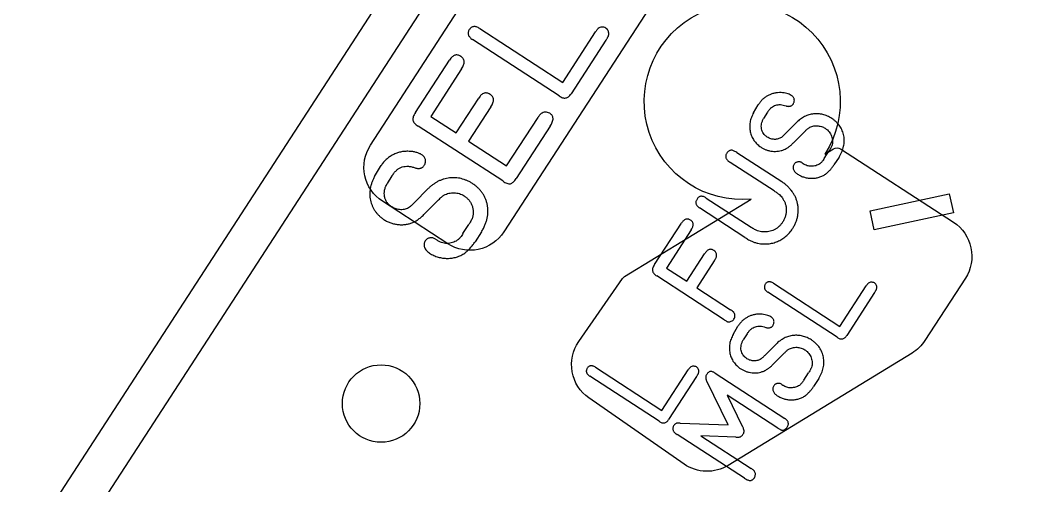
# Model space of a CAD drawing. Header units: millimetres. Extents: x -219 to 14, y 168 to 388.
# Drawn here: x -126.39 to -86.7, y 316.41 to 334.68 of the extents above; entities that cross this region are included whole.
import ezdxf

# ---------------------------------------------------------------- set-up
doc = ezdxf.new("R2010")
doc.units = ezdxf.units.MM
doc.layers.get('0').update_dxf_attribs({"linetype": 'CONTINUOUS'})

msp = doc.modelspace()

# ---------------------------------------------------------------- linework, layer by layer
for p, q in [((-108.362, 334.355), (-105.102, 332.238)), ((-105.243, 331.713), (-108.644, 333.92)), ((-105.102, 332.238), (-103.812, 334.225)), ((-103.405, 333.902), (-104.773, 331.795)), ((-110.881, 331.057), (-109.545, 333.114)), ((-109.072, 332.773), (-110.285, 330.905)), ((-109.287, 330.256), (-108.399, 331.624)), ((-107.925, 331.284), (-108.798, 329.939)), ((-97.614, 331.047), (-97.429, 331.364)), ((-97.429, 331.364), (-97.41, 331.391)), ((-97.068, 331.068), (-97.218, 330.827)), ((-97.053, 331.092), (-97.068, 331.068)), ((-110.285, 330.905), (-109.287, 330.256)), ((-107.303, 328.969), (-106.072, 330.866)), ((-96.372, 330.221), (-95.933, 330.667)), ((-107.456, 328.373), (-110.774, 330.526)), ((-105.601, 330.519), (-106.93, 328.474)), ((-95.605, 330.316), (-96.047, 329.874)), ((-108.798, 329.939), (-107.303, 328.969)), ((-98.275, 329.492), (-96.511, 328.346)), ((-94.84, 329.253), (-94.656, 329.537)), ((-96.808, 327.984), (-98.529, 329.1)), ((-95.703, 329.082), (-95.665, 329.056)), ((-94.26, 329.31), (-94.461, 329)), ((-112.484, 328.548), (-112.254, 328.943)), ((-112.254, 328.943), (-112.231, 328.977)), ((-111.803, 328.574), (-111.99, 328.272)), ((-111.783, 328.604), (-111.803, 328.574)), ((-110.933, 327.515), (-110.383, 328.072)), ((-109.974, 327.633), (-110.526, 327.081)), ((-99.472, 327.701), (-97.712, 326.558)), ((-97.957, 326.161), (-99.736, 327.315)), ((-101.498, 325.098), (-100.448, 326.713)), ((-109.018, 326.305), (-108.787, 326.659)), ((-108.292, 326.376), (-108.543, 325.989)), ((-100.057, 326.46), (-101.034, 324.956)), ((-110.096, 326.091), (-110.048, 326.059)), ((-100.235, 324.437), (-99.54, 325.508)), ((-99.158, 325.24), (-99.844, 324.183)), ((-101.034, 324.956), (-100.235, 324.437)), ((-98.768, 322.928), (-101.414, 324.645)), ((-96.831, 324.357), (-94.223, 322.664)), ((-99.844, 324.183), (-98.514, 323.319)), ((-94.336, 322.243), (-97.057, 324.009)), ((-94.223, 322.664), (-93.191, 324.253)), ((-92.865, 323.995), (-93.96, 322.309)), ((-98.412, 322.355), (-98.228, 322.672)), ((-98.228, 322.672), (-98.209, 322.699)), ((-97.866, 322.376), (-98.016, 322.135)), ((-97.851, 322.4), (-97.866, 322.376)), ((-97.171, 321.529), (-96.731, 321.975)), ((-96.403, 321.624), (-96.845, 321.182)), ((-103.817, 321.061), (-101.209, 319.368)), ((-101.209, 319.368), (-100.177, 320.957)), ((-99.126, 320.835), (-96.382, 319.052)), ((-95.638, 320.561), (-95.454, 320.845)), ((-101.321, 318.947), (-104.042, 320.713)), ((-99.851, 320.699), (-100.946, 319.013)), ((-98.609, 318.811), (-99.449, 320.515)), ((-96.501, 320.39), (-96.463, 320.364)), ((-95.058, 320.618), (-95.259, 320.308)), ((-96.659, 318.677), (-98.644, 319.966)), ((-98.644, 319.966), (-98.055, 318.756)), ((-100.489, 318.874), (-98.609, 318.811)), ((-97.966, 316.706), (-100.617, 318.426)), ((-98.304, 318.322), (-99.678, 318.374)), ((-99.678, 318.374), (-97.702, 317.09))]:
    msp.add_line(p, q)
for points in [[(-68.916, 253.003), (-51.637, 279.616, 0.414214), (-51.861, 280.67), (-60.542, 286.307, -0.414214), (-62.036, 293.334), (-48.626, 313.987, -0.334226), (-42.887, 316.081), (-25.874, 310.906, -0.128396), (-23.687, 309.562), (-1.478, 286.414, 0.524399), (-0.24, 286.614), (14.326, 317.158, 0.376373), (14.053, 318.126), (-5.672, 330.933, -0.404795), (-6.66, 335.239, 0.404795), (-6.897, 336.272), (-86.68, 388.075, 0.414214), (-87.734, 387.851), (-99.007, 370.489, 0.414214), (-98.783, 369.435), (-97.025, 368.294, -0.414214), (-95.531, 361.266), (-163.24, 256.987, 0.414214)], [(-160.595, 258.147), (-81.059, 380.64, -0.414214), (-78.863, 381.107), (-32.262, 350.849)]]:
    msp.add_lwpolyline(points, format="xyb")
for points in [[(-88.611, 353.473, 0.414214), (-88.144, 351.277), (-85.45, 349.528, -0.414214), (-84.983, 347.332), (-91.187, 337.777, -0.414214), (-93.383, 337.31), (-96.927, 339.611, 0.414214), (-99.123, 339.144), (-107.414, 326.375, -0.414214), (-109.61, 325.908), (-112.181, 327.577, -0.414214), (-112.648, 329.773), (-92.056, 361.487, -0.404876), (-89.903, 361.981), (-85.794, 359.496, -0.423613), (-85.509, 358.251)], [(-102.675, 324.62), (-97.702, 327.658, -4.314114), (-94.814, 329.422), (-94.471, 329.632, -0.288725), (-94.201, 329.628), (-89.77, 326.751, -0.414214), (-89.303, 324.555), (-90.889, 322.111, -0.112084), (-91.393, 321.621), (-98.607, 317.214, -0.29717), (-100.34, 317.265), (-104.075, 319.859, -0.414214), (-104.473, 322.068), (-102.751, 324.548, -0.104215)]]:
    msp.add_lwpolyline(points, format="xyb", close=True)
msp.add_lwpolyline([(-92.879, 326.461), (-93.038, 327.206), (-89.932, 327.867), (-89.774, 327.121)], close=True)
msp.add_circle((-112.231, 319.64), 1.52)
for points, knots in [([(-108.768, 334.31), (-108.778, 334.293), (-108.797, 334.261), (-108.813, 334.208), (-108.814, 334.157), (-108.806, 334.105), (-108.783, 334.057), (-108.748, 334.009), (-108.702, 333.962), (-108.664, 333.935), (-108.644, 333.92)], [0, 0, 0, 0, 0.126924, 0.242718, 0.351139, 0.459469, 0.575157, 0.698742, 0.839735, 1, 1, 1, 1]), ([(-108.362, 334.355), (-108.383, 334.368), (-108.424, 334.391), (-108.485, 334.416), (-108.543, 334.429), (-108.597, 334.432), (-108.647, 334.418), (-108.693, 334.394), (-108.734, 334.357), (-108.756, 334.326), (-108.768, 334.31)], [0, 0, 0, 0, 0.159106, 0.301148, 0.426235, 0.540226, 0.648063, 0.756801, 0.871454, 1, 1, 1, 1]), ([(-103.711, 334.354), (-103.719, 334.347), (-103.735, 334.334), (-103.757, 334.308), (-103.783, 334.271), (-103.801, 334.242), (-103.812, 334.225)], [0, 0, 0, 0, 0.187553, 0.376242, 0.625932, 1, 1, 1, 1]), ([(-103.412, 334.372), (-103.436, 334.384), (-103.484, 334.409), (-103.566, 334.414), (-103.646, 334.4), (-103.69, 334.369), (-103.711, 334.354)], [0, 0, 0, 0, 0.251389, 0.506278, 0.756676, 1, 1, 1, 1]), ([(-103.305, 334.081), (-103.3, 334.11), (-103.291, 334.164), (-103.308, 334.245), (-103.348, 334.317), (-103.39, 334.353), (-103.412, 334.372)], [0, 0, 0, 0, 0.259647, 0.500227, 0.736166, 1, 1, 1, 1]), ([(-103.405, 333.902), (-103.395, 333.918), (-103.377, 333.945), (-103.353, 333.982), (-103.335, 334.009), (-103.321, 334.033), (-103.309, 334.056), (-103.306, 334.074), (-103.305, 334.081)], [0, 0, 0, 0, 0.26677, 0.47526, 0.63411, 0.738474, 0.883794, 1, 1, 1, 1]), ([(-109.107, 333.26), (-109.127, 333.272), (-109.163, 333.296), (-109.224, 333.314), (-109.282, 333.319), (-109.339, 333.307), (-109.395, 333.281), (-109.447, 333.238), (-109.5, 333.183), (-109.529, 333.138), (-109.545, 333.114)], [0, 0, 0, 0, 0.129754, 0.244204, 0.352358, 0.457624, 0.571353, 0.69607, 0.837509, 1, 1, 1, 1]), ([(-109.072, 332.773), (-109.055, 332.799), (-109.023, 332.847), (-108.99, 332.923), (-108.971, 332.993), (-108.968, 333.058), (-108.979, 333.119), (-109.007, 333.173), (-109.05, 333.222), (-109.087, 333.247), (-109.107, 333.26)], [0, 0, 0, 0, 0.165475, 0.309871, 0.436909, 0.551529, 0.656124, 0.761672, 0.873792, 1, 1, 1, 1]), ([(-107.953, 331.767), (-107.974, 331.78), (-108.011, 331.804), (-108.073, 331.823), (-108.133, 331.829), (-108.192, 331.818), (-108.248, 331.79), (-108.301, 331.749), (-108.353, 331.693), (-108.383, 331.648), (-108.399, 331.624)], [0, 0, 0, 0, 0.131762, 0.248301, 0.356631, 0.464506, 0.57666, 0.700281, 0.839761, 1, 1, 1, 1]), ([(-107.925, 331.284), (-107.907, 331.31), (-107.875, 331.359), (-107.841, 331.434), (-107.821, 331.504), (-107.815, 331.569), (-107.827, 331.629), (-107.854, 331.683), (-107.897, 331.731), (-107.934, 331.754), (-107.953, 331.767)], [0, 0, 0, 0, 0.168511, 0.315053, 0.442072, 0.555361, 0.660409, 0.76483, 0.875171, 1, 1, 1, 1]), ([(-105.243, 331.713), (-105.221, 331.697), (-105.179, 331.666), (-105.111, 331.638), (-105.046, 331.623), (-104.984, 331.625), (-104.925, 331.644), (-104.87, 331.68), (-104.818, 331.73), (-104.789, 331.772), (-104.773, 331.795)], [0, 0, 0, 0, 0.148439, 0.277754, 0.394678, 0.503287, 0.610856, 0.724856, 0.853841, 1, 1, 1, 1]), ([(-96.534, 331.838), (-96.579, 331.838), (-96.668, 331.839), (-96.798, 331.819), (-96.922, 331.783), (-97.04, 331.731), (-97.149, 331.665), (-97.249, 331.587), (-97.337, 331.496), (-97.386, 331.426), (-97.41, 331.391)], [0, 0, 0, 0, 0.131003, 0.257622, 0.382066, 0.507094, 0.631272, 0.753387, 0.87528, 1, 1, 1, 1]), ([(-96.133, 331.732), (-96.159, 331.747), (-96.215, 331.778), (-96.313, 331.808), (-96.42, 331.83), (-96.496, 331.835), (-96.534, 331.838)], [0, 0, 0, 0, 0.214499, 0.459554, 0.724968, 1, 1, 1, 1]), ([(-96.053, 331.404), (-96.045, 331.418), (-96.029, 331.446), (-96.016, 331.491), (-96.012, 331.537), (-96.019, 331.582), (-96.033, 331.626), (-96.059, 331.666), (-96.092, 331.702), (-96.119, 331.722), (-96.133, 331.732)], [0, 0, 0, 0, 0.13088, 0.253124, 0.37161, 0.491676, 0.612369, 0.734709, 0.86264, 1, 1, 1, 1]), ([(-105.615, 331.027), (-105.643, 331.041), (-105.698, 331.068), (-105.787, 331.08), (-105.874, 331.063), (-105.923, 331.031), (-105.949, 331.015)], [0, 0, 0, 0, 0.269511, 0.509617, 0.744319, 1, 1, 1, 1]), ([(-97.053, 331.092), (-97.031, 331.123), (-96.99, 331.182), (-96.915, 331.255), (-96.834, 331.311), (-96.746, 331.35), (-96.652, 331.368), (-96.552, 331.371), (-96.446, 331.354), (-96.376, 331.331), (-96.34, 331.319)], [0, 0, 0, 0, 0.136644, 0.262932, 0.380987, 0.495106, 0.610496, 0.730734, 0.859322, 1, 1, 1, 1]), ([(-96.34, 331.319), (-96.323, 331.314), (-96.293, 331.306), (-96.247, 331.3), (-96.205, 331.3), (-96.167, 331.308), (-96.133, 331.322), (-96.101, 331.342), (-96.074, 331.37), (-96.06, 331.392), (-96.053, 331.404)], [0, 0, 0, 0, 0.154021, 0.293256, 0.417897, 0.536847, 0.646879, 0.75929, 0.876961, 1, 1, 1, 1]), ([(-110.881, 331.057), (-110.9, 331.029), (-110.933, 330.976), (-110.97, 330.897), (-110.987, 330.824), (-110.986, 330.756), (-110.961, 330.692), (-110.916, 330.634), (-110.853, 330.576), (-110.802, 330.543), (-110.774, 330.526)], [0, 0, 0, 0, 0.1585091, 0.2908369, 0.4048166, 0.5043141, 0.6034536, 0.7159414, 0.8469573, 1, 1, 1, 1]), ([(-105.949, 331.015), (-105.959, 331.008), (-105.979, 330.994), (-106.005, 330.965), (-106.035, 330.921), (-106.058, 330.887), (-106.072, 330.866)], [0, 0, 0, 0, 0.185114, 0.367125, 0.615123, 1, 1, 1, 1]), ([(-105.601, 330.519), (-105.583, 330.548), (-105.548, 330.6), (-105.511, 330.681), (-105.487, 330.755), (-105.481, 330.823), (-105.49, 330.886), (-105.515, 330.941), (-105.558, 330.99), (-105.595, 331.014), (-105.615, 331.027)], [0, 0, 0, 0, 0.17315, 0.32387, 0.453868, 0.569336, 0.672569, 0.774373, 0.880492, 1, 1, 1, 1]), ([(-97.614, 331.047), (-97.63, 331.016), (-97.662, 330.956), (-97.701, 330.862), (-97.732, 330.768), (-97.753, 330.675), (-97.765, 330.581), (-97.767, 330.487), (-97.761, 330.393), (-97.745, 330.301), (-97.721, 330.21), (-97.688, 330.123), (-97.647, 330.04), (-97.599, 329.961), (-97.541, 329.887), (-97.476, 329.817), (-97.402, 329.753), (-97.348, 329.714), (-97.321, 329.694)], [0, 0, 0, 0, 0.068381, 0.134233, 0.198524, 0.260693, 0.321999, 0.383071, 0.443897, 0.505669, 0.56708, 0.627587, 0.687368, 0.747729, 0.80835, 0.870166, 0.934001, 1, 1, 1, 1]), ([(-97.075, 330.092), (-97.105, 330.113), (-97.161, 330.155), (-97.227, 330.234), (-97.277, 330.321), (-97.304, 330.418), (-97.315, 330.518), (-97.302, 330.622), (-97.271, 330.727), (-97.236, 330.793), (-97.218, 330.827)], [0, 0, 0, 0, 0.129699, 0.250963, 0.369076, 0.488549, 0.609183, 0.731673, 0.861054, 1, 1, 1, 1]), ([(-94.542, 330.827), (-94.571, 330.844), (-94.627, 330.878), (-94.716, 330.921), (-94.805, 330.955), (-94.894, 330.982), (-94.985, 330.999), (-95.076, 331.01), (-95.168, 331.01), (-95.261, 331.004), (-95.352, 330.989), (-95.442, 330.967), (-95.53, 330.936), (-95.616, 330.898), (-95.699, 330.851), (-95.78, 330.798), (-95.858, 330.736), (-95.908, 330.69), (-95.933, 330.667)], [0, 0, 0, 0, 0.065995, 0.130262, 0.192676, 0.254053, 0.314151, 0.374557, 0.435265, 0.49621, 0.557413, 0.618187, 0.679031, 0.740776, 0.803132, 0.866769, 0.932378, 1, 1, 1, 1]), ([(-94.26, 329.31), (-94.239, 329.345), (-94.199, 329.413), (-94.149, 329.519), (-94.109, 329.624), (-94.081, 329.73), (-94.063, 329.835), (-94.054, 329.939), (-94.058, 330.044), (-94.071, 330.148), (-94.095, 330.249), (-94.129, 330.346), (-94.173, 330.439), (-94.228, 330.526), (-94.291, 330.609), (-94.365, 330.687), (-94.449, 330.761), (-94.511, 330.805), (-94.542, 330.827)], [0, 0, 0, 0, 0.070174, 0.1377999, 0.202503, 0.2659365, 0.3270388, 0.3876585, 0.4477824, 0.5084636, 0.568977, 0.6279244, 0.6870269, 0.7463526, 0.8063354, 0.8684734, 0.932872, 1, 1, 1, 1]), ([(-95.605, 330.316), (-95.589, 330.332), (-95.559, 330.362), (-95.516, 330.402), (-95.475, 330.435), (-95.448, 330.453), (-95.436, 330.461)], [0, 0, 0, 0, 0.302411, 0.568123, 0.800631, 1, 1, 1, 1]), ([(-95.436, 330.461), (-95.412, 330.473), (-95.363, 330.498), (-95.285, 330.524), (-95.204, 330.536), (-95.12, 330.54), (-95.036, 330.53), (-94.953, 330.512), (-94.874, 330.481), (-94.825, 330.453), (-94.8, 330.439)], [0, 0, 0, 0, 0.12257, 0.244174, 0.366966, 0.493233, 0.620313, 0.746003, 0.871694, 1, 1, 1, 1]), ([(-94.8, 330.439), (-94.772, 330.418), (-94.717, 330.378), (-94.649, 330.303), (-94.592, 330.22), (-94.55, 330.128), (-94.523, 330.033), (-94.513, 329.937), (-94.519, 329.841), (-94.537, 329.779), (-94.546, 329.748)], [0, 0, 0, 0, 0.1313693, 0.2588373, 0.3840382, 0.5119751, 0.6378248, 0.7581887, 0.8781396, 1, 1, 1, 1]), ([(-96.524, 330.082), (-96.544, 330.07), (-96.585, 330.046), (-96.651, 330.022), (-96.722, 330.008), (-96.794, 330.003), (-96.867, 330.01), (-96.939, 330.027), (-97.01, 330.053), (-97.053, 330.079), (-97.075, 330.092)], [0, 0, 0, 0, 0.121612, 0.242447, 0.362945, 0.488851, 0.614853, 0.740468, 0.867254, 1, 1, 1, 1]), ([(-96.372, 330.221), (-96.387, 330.206), (-96.414, 330.179), (-96.454, 330.14), (-96.49, 330.109), (-96.513, 330.091), (-96.524, 330.082)], [0, 0, 0, 0, 0.302919, 0.569251, 0.801778, 1, 1, 1, 1]), ([(-96.418, 329.604), (-96.388, 329.618), (-96.324, 329.647), (-96.232, 329.707), (-96.138, 329.784), (-96.078, 329.843), (-96.047, 329.874)], [0, 0, 0, 0, 0.216027, 0.452166, 0.713427, 1, 1, 1, 1]), ([(-111.135, 329.535), (-111.192, 329.536), (-111.302, 329.537), (-111.465, 329.512), (-111.62, 329.467), (-111.767, 329.402), (-111.904, 329.32), (-112.028, 329.222), (-112.139, 329.108), (-112.2, 329.021), (-112.231, 328.977)], [0, 0, 0, 0, 0.131003, 0.257622, 0.382066, 0.507094, 0.631272, 0.753387, 0.87528, 1, 1, 1, 1]), ([(-110.633, 329.404), (-110.666, 329.422), (-110.736, 329.461), (-110.858, 329.498), (-110.993, 329.526), (-111.087, 329.532), (-111.135, 329.535)], [0, 0, 0, 0, 0.214499, 0.459554, 0.724968, 1, 1, 1, 1]), ([(-98.275, 329.492), (-98.297, 329.506), (-98.339, 329.532), (-98.4, 329.561), (-98.455, 329.576), (-98.505, 329.581), (-98.55, 329.569), (-98.592, 329.548), (-98.629, 329.512), (-98.649, 329.483), (-98.66, 329.467)], [0, 0, 0, 0, 0.175634, 0.3279, 0.453405, 0.561199, 0.659972, 0.761159, 0.873011, 1, 1, 1, 1]), ([(-97.321, 329.694), (-97.286, 329.674), (-97.217, 329.634), (-97.107, 329.588), (-96.992, 329.556), (-96.873, 329.536), (-96.755, 329.531), (-96.638, 329.54), (-96.525, 329.563), (-96.454, 329.59), (-96.418, 329.604)], [0, 0, 0, 0, 0.1274508, 0.2540327, 0.3799176, 0.5074309, 0.6339409, 0.7569213, 0.8782407, 1, 1, 1, 1]), ([(-94.546, 329.748), (-94.552, 329.733), (-94.568, 329.697), (-94.596, 329.642), (-94.625, 329.586), (-94.646, 329.552), (-94.656, 329.537)], [0, 0, 0, 0, 0.212682, 0.493091, 0.776251, 1, 1, 1, 1]), ([(-110.534, 328.993), (-110.524, 329.011), (-110.504, 329.046), (-110.487, 329.103), (-110.483, 329.16), (-110.491, 329.216), (-110.509, 329.271), (-110.541, 329.32), (-110.582, 329.366), (-110.616, 329.391), (-110.633, 329.404)], [0, 0, 0, 0, 0.13088, 0.253124, 0.37161, 0.491676, 0.612369, 0.734709, 0.86264, 1, 1, 1, 1]), ([(-98.66, 329.467), (-98.67, 329.451), (-98.689, 329.421), (-98.705, 329.372), (-98.709, 329.324), (-98.7, 329.277), (-98.678, 329.231), (-98.64, 329.188), (-98.591, 329.142), (-98.551, 329.115), (-98.529, 329.1)], [0, 0, 0, 0, 0.126242, 0.2379, 0.341691, 0.442465, 0.551477, 0.677983, 0.826326, 1, 1, 1, 1]), ([(-95.703, 329.082), (-95.717, 329.09), (-95.746, 329.105), (-95.79, 329.121), (-95.836, 329.126), (-95.88, 329.123), (-95.922, 329.11), (-95.961, 329.092), (-95.995, 329.063), (-96.013, 329.039), (-96.022, 329.027)], [0, 0, 0, 0, 0.1381659, 0.2673742, 0.3915922, 0.5149938, 0.635999, 0.7523531, 0.8740417, 1, 1, 1, 1]), ([(-94.84, 329.253), (-94.853, 329.233), (-94.877, 329.196), (-94.915, 329.146), (-94.949, 329.104), (-94.974, 329.081), (-94.986, 329.071)], [0, 0, 0, 0, 0.30469, 0.56826, 0.801829, 1, 1, 1, 1]), ([(-111.783, 328.604), (-111.756, 328.642), (-111.705, 328.716), (-111.611, 328.807), (-111.51, 328.877), (-111.4, 328.925), (-111.282, 328.949), (-111.157, 328.952), (-111.025, 328.931), (-110.938, 328.902), (-110.892, 328.887)], [0, 0, 0, 0, 0.136644, 0.262932, 0.380987, 0.495106, 0.610496, 0.730734, 0.859322, 1, 1, 1, 1]), ([(-110.892, 328.887), (-110.872, 328.881), (-110.833, 328.871), (-110.777, 328.863), (-110.724, 328.864), (-110.676, 328.873), (-110.633, 328.891), (-110.594, 328.916), (-110.56, 328.951), (-110.543, 328.979), (-110.534, 328.993)], [0, 0, 0, 0, 0.154021, 0.293256, 0.417897, 0.536847, 0.646879, 0.75929, 0.876961, 1, 1, 1, 1]), ([(-96.022, 329.027), (-96.031, 329.011), (-96.048, 328.98), (-96.06, 328.928), (-96.061, 328.876), (-96.048, 328.823), (-96.024, 328.773), (-95.99, 328.724), (-95.944, 328.678), (-95.908, 328.653), (-95.889, 328.639)], [0, 0, 0, 0, 0.118909, 0.232606, 0.342759, 0.45914, 0.581235, 0.710433, 0.847594, 1, 1, 1, 1]), ([(-95.625, 329.025), (-95.629, 329.028), (-95.643, 329.038), (-95.656, 329.049), (-95.665, 329.056)], [0, 0, 0, 0, 0.3373115, 1, 1, 1, 1]), ([(-94.986, 329.071), (-95.008, 329.054), (-95.053, 329.021), (-95.13, 328.984), (-95.213, 328.96), (-95.3, 328.948), (-95.387, 328.947), (-95.472, 328.959), (-95.552, 328.985), (-95.6, 329.011), (-95.625, 329.025)], [0, 0, 0, 0, 0.123948, 0.246904, 0.372712, 0.502718, 0.632605, 0.757367, 0.878576, 1, 1, 1, 1]), ([(-94.78, 328.644), (-94.752, 328.668), (-94.693, 328.718), (-94.611, 328.803), (-94.531, 328.897), (-94.484, 328.966), (-94.461, 329)], [0, 0, 0, 0, 0.229679, 0.479398, 0.739657, 1, 1, 1, 1]), ([(-112.484, 328.548), (-112.505, 328.509), (-112.545, 328.433), (-112.594, 328.316), (-112.632, 328.199), (-112.659, 328.082), (-112.674, 327.965), (-112.676, 327.847), (-112.669, 327.73), (-112.649, 327.614), (-112.619, 327.5), (-112.578, 327.392), (-112.527, 327.288), (-112.466, 327.189), (-112.393, 327.098), (-112.313, 327.01), (-112.22, 326.93), (-112.153, 326.881), (-112.119, 326.856)], [0, 0, 0, 0, 0.0683814, 0.1342326, 0.198524, 0.2606935, 0.3219991, 0.3830705, 0.4438973, 0.5056688, 0.5670796, 0.6275874, 0.6873682, 0.747729, 0.8083504, 0.870166, 0.934001, 1, 1, 1, 1]), ([(-108.645, 328.272), (-108.681, 328.294), (-108.752, 328.336), (-108.862, 328.389), (-108.973, 328.432), (-109.085, 328.466), (-109.198, 328.487), (-109.312, 328.501), (-109.428, 328.501), (-109.543, 328.493), (-109.658, 328.475), (-109.77, 328.448), (-109.88, 328.409), (-109.987, 328.361), (-110.091, 328.303), (-110.192, 328.236), (-110.29, 328.159), (-110.352, 328.101), (-110.383, 328.072)], [0, 0, 0, 0, 0.0659948, 0.1302618, 0.1926762, 0.254053, 0.3141514, 0.3745575, 0.4352648, 0.4962097, 0.5574126, 0.6181872, 0.6790314, 0.7407757, 0.8031316, 0.8667687, 0.9323776, 1, 1, 1, 1]), ([(-107.456, 328.373), (-107.428, 328.353), (-107.377, 328.316), (-107.298, 328.28), (-107.227, 328.26), (-107.158, 328.262), (-107.096, 328.286), (-107.037, 328.331), (-106.98, 328.395), (-106.947, 328.446), (-106.93, 328.474)], [0, 0, 0, 0, 0.158944, 0.291446, 0.404705, 0.504515, 0.603966, 0.715313, 0.846477, 1, 1, 1, 1]), ([(-96.083, 326.502), (-96.058, 326.543), (-96.011, 326.623), (-95.954, 326.748), (-95.91, 326.873), (-95.878, 326.998), (-95.862, 327.124), (-95.858, 327.25), (-95.866, 327.376), (-95.889, 327.502), (-95.924, 327.625), (-95.971, 327.745), (-96.032, 327.858), (-96.103, 327.968), (-96.188, 328.07), (-96.283, 328.169), (-96.391, 328.262), (-96.47, 328.317), (-96.511, 328.346)], [0, 0, 0, 0, 0.067184, 0.131443, 0.193692, 0.254383, 0.314039, 0.373348, 0.432588, 0.493204, 0.553929, 0.614277, 0.674678, 0.736126, 0.798412, 0.863214, 0.930107, 1, 1, 1, 1]), ([(-95.889, 328.639), (-95.846, 328.614), (-95.76, 328.565), (-95.621, 328.515), (-95.477, 328.484), (-95.33, 328.475), (-95.183, 328.484), (-95.041, 328.517), (-94.904, 328.568), (-94.822, 328.619), (-94.78, 328.644)], [0, 0, 0, 0, 0.127253, 0.252347, 0.376096, 0.502812, 0.62837, 0.751743, 0.874653, 1, 1, 1, 1]), ([(-111.812, 327.353), (-111.848, 327.38), (-111.919, 327.432), (-112.002, 327.531), (-112.064, 327.64), (-112.098, 327.76), (-112.111, 327.886), (-112.095, 328.016), (-112.057, 328.147), (-112.013, 328.229), (-111.99, 328.272)], [0, 0, 0, 0, 0.129699, 0.250963, 0.369076, 0.488549, 0.609183, 0.731673, 0.861054, 1, 1, 1, 1]), ([(-109.763, 327.814), (-109.732, 327.83), (-109.672, 327.861), (-109.574, 327.893), (-109.472, 327.908), (-109.367, 327.913), (-109.262, 327.901), (-109.159, 327.878), (-109.06, 327.84), (-108.999, 327.805), (-108.968, 327.787)], [0, 0, 0, 0, 0.12257, 0.244174, 0.366966, 0.493233, 0.620313, 0.746003, 0.871694, 1, 1, 1, 1]), ([(-108.292, 326.376), (-108.266, 326.419), (-108.216, 326.505), (-108.154, 326.637), (-108.104, 326.769), (-108.068, 326.9), (-108.046, 327.032), (-108.035, 327.163), (-108.039, 327.293), (-108.057, 327.423), (-108.086, 327.549), (-108.129, 327.671), (-108.184, 327.787), (-108.252, 327.896), (-108.331, 327.999), (-108.424, 328.097), (-108.528, 328.19), (-108.606, 328.244), (-108.645, 328.272)], [0, 0, 0, 0, 0.070174, 0.1378, 0.202503, 0.265936, 0.327039, 0.387659, 0.447782, 0.508464, 0.568977, 0.627924, 0.687027, 0.746353, 0.806335, 0.868473, 0.932872, 1, 1, 1, 1]), ([(-96.808, 327.984), (-96.787, 327.97), (-96.747, 327.944), (-96.692, 327.905), (-96.644, 327.87), (-96.592, 327.829), (-96.536, 327.777), (-96.501, 327.728), (-96.484, 327.705)], [0, 0, 0, 0, 0.176571, 0.331261, 0.468882, 0.587758, 0.799604, 1, 1, 1, 1]), ([(-110.933, 327.515), (-110.951, 327.496), (-110.985, 327.462), (-111.034, 327.413), (-111.079, 327.374), (-111.109, 327.352), (-111.122, 327.341)], [0, 0, 0, 0, 0.302919, 0.569251, 0.801778, 1, 1, 1, 1]), ([(-109.974, 327.633), (-109.954, 327.653), (-109.917, 327.69), (-109.862, 327.741), (-109.812, 327.782), (-109.778, 327.804), (-109.763, 327.814)], [0, 0, 0, 0, 0.3024107, 0.5681226, 0.8006313, 1, 1, 1, 1]), ([(-108.968, 327.787), (-108.933, 327.761), (-108.864, 327.711), (-108.778, 327.617), (-108.707, 327.513), (-108.655, 327.399), (-108.621, 327.28), (-108.609, 327.159), (-108.616, 327.039), (-108.638, 326.963), (-108.649, 326.924)], [0, 0, 0, 0, 0.131369, 0.258837, 0.384038, 0.511975, 0.637825, 0.758189, 0.87814, 1, 1, 1, 1]), ([(-99.833, 327.66), (-99.842, 327.645), (-99.86, 327.615), (-99.876, 327.568), (-99.882, 327.521), (-99.874, 327.476), (-99.856, 327.432), (-99.826, 327.391), (-99.785, 327.351), (-99.753, 327.328), (-99.736, 327.315)], [0, 0, 0, 0, 0.132883, 0.253155, 0.363593, 0.471632, 0.58413, 0.707529, 0.844945, 1, 1, 1, 1]), ([(-99.472, 327.701), (-99.491, 327.713), (-99.527, 327.735), (-99.582, 327.759), (-99.634, 327.771), (-99.682, 327.772), (-99.727, 327.762), (-99.767, 327.738), (-99.804, 327.705), (-99.823, 327.676), (-99.833, 327.66)], [0, 0, 0, 0, 0.1602456, 0.301305, 0.4264953, 0.5400818, 0.6453935, 0.7531546, 0.8686175, 1, 1, 1, 1]), ([(-96.484, 327.705), (-96.461, 327.669), (-96.414, 327.598), (-96.365, 327.482), (-96.335, 327.361), (-96.326, 327.238), (-96.333, 327.113), (-96.361, 326.991), (-96.406, 326.869), (-96.451, 326.795), (-96.474, 326.756)], [0, 0, 0, 0, 0.128008, 0.251583, 0.372956, 0.495252, 0.618288, 0.741521, 0.867983, 1, 1, 1, 1]), ([(-111.122, 327.341), (-111.148, 327.326), (-111.199, 327.296), (-111.282, 327.266), (-111.369, 327.248), (-111.46, 327.243), (-111.552, 327.251), (-111.641, 327.272), (-111.729, 327.305), (-111.784, 327.337), (-111.812, 327.353)], [0, 0, 0, 0, 0.121612, 0.242447, 0.362945, 0.488851, 0.614853, 0.740468, 0.867254, 1, 1, 1, 1]), ([(-112.119, 326.856), (-112.075, 326.831), (-111.989, 326.78), (-111.851, 326.723), (-111.707, 326.683), (-111.559, 326.659), (-111.411, 326.652), (-111.265, 326.664), (-111.124, 326.692), (-111.035, 326.726), (-110.99, 326.744)], [0, 0, 0, 0, 0.127451, 0.254033, 0.379918, 0.507431, 0.633941, 0.756921, 0.878241, 1, 1, 1, 1]), ([(-110.99, 326.744), (-110.952, 326.761), (-110.873, 326.797), (-110.757, 326.872), (-110.64, 326.968), (-110.565, 327.043), (-110.526, 327.081)], [0, 0, 0, 0, 0.216027, 0.452166, 0.713427, 1, 1, 1, 1]), ([(-108.649, 326.924), (-108.658, 326.904), (-108.677, 326.859), (-108.713, 326.791), (-108.748, 326.721), (-108.775, 326.678), (-108.787, 326.659)], [0, 0, 0, 0, 0.212682, 0.493091, 0.776251, 1, 1, 1, 1]), ([(-100.089, 326.838), (-100.104, 326.847), (-100.134, 326.864), (-100.183, 326.878), (-100.231, 326.879), (-100.278, 326.869), (-100.323, 326.847), (-100.366, 326.812), (-100.409, 326.768), (-100.434, 326.732), (-100.448, 326.713)], [0, 0, 0, 0, 0.124723, 0.238759, 0.348369, 0.45629, 0.57015, 0.695658, 0.839338, 1, 1, 1, 1]), ([(-100.057, 326.46), (-100.045, 326.479), (-100.021, 326.516), (-99.998, 326.574), (-99.984, 326.628), (-99.981, 326.679), (-99.991, 326.726), (-100.013, 326.768), (-100.045, 326.807), (-100.074, 326.828), (-100.089, 326.838)], [0, 0, 0, 0, 0.160822, 0.303607, 0.430121, 0.544897, 0.652145, 0.759141, 0.872467, 1, 1, 1, 1]), ([(-96.474, 326.756), (-96.496, 326.724), (-96.541, 326.661), (-96.621, 326.578), (-96.709, 326.509), (-96.804, 326.453), (-96.906, 326.41), (-97.014, 326.383), (-97.126, 326.369), (-97.201, 326.372), (-97.24, 326.374)], [0, 0, 0, 0, 0.131544, 0.256888, 0.381153, 0.503473, 0.626123, 0.747433, 0.871755, 1, 1, 1, 1]), ([(-109.018, 326.305), (-109.034, 326.28), (-109.063, 326.233), (-109.111, 326.171), (-109.154, 326.118), (-109.185, 326.09), (-109.199, 326.077)], [0, 0, 0, 0, 0.30469, 0.56826, 0.801829, 1, 1, 1, 1]), ([(-97.24, 326.374), (-97.279, 326.377), (-97.353, 326.383), (-97.445, 326.409), (-97.516, 326.441), (-97.575, 326.473), (-97.642, 326.513), (-97.688, 326.542), (-97.712, 326.558)], [0, 0, 0, 0, 0.226132, 0.43652, 0.547971, 0.679244, 0.829318, 1, 1, 1, 1]), ([(-97.446, 325.929), (-97.412, 325.923), (-97.345, 325.91), (-97.244, 325.901), (-97.145, 325.899), (-97.048, 325.904), (-96.952, 325.916), (-96.857, 325.936), (-96.765, 325.964), (-96.674, 325.999), (-96.586, 326.04), (-96.501, 326.088), (-96.421, 326.142), (-96.345, 326.202), (-96.273, 326.268), (-96.204, 326.339), (-96.141, 326.418), (-96.102, 326.474), (-96.083, 326.502)], [0, 0, 0, 0, 0.065838, 0.12995, 0.192437, 0.254363, 0.31576, 0.376941, 0.437941, 0.499867, 0.561911, 0.622989, 0.684173, 0.745818, 0.807764, 0.870327, 0.934275, 1, 1, 1, 1]), ([(-110.495, 326.022), (-110.506, 326.002), (-110.528, 325.963), (-110.543, 325.899), (-110.544, 325.833), (-110.528, 325.768), (-110.497, 325.704), (-110.454, 325.643), (-110.397, 325.586), (-110.352, 325.554), (-110.328, 325.537)], [0, 0, 0, 0, 0.118909, 0.232606, 0.342759, 0.45914, 0.581235, 0.710433, 0.847594, 1, 1, 1, 1]), ([(-110.096, 326.091), (-110.114, 326.101), (-110.149, 326.119), (-110.205, 326.139), (-110.262, 326.146), (-110.318, 326.142), (-110.37, 326.126), (-110.419, 326.103), (-110.461, 326.067), (-110.484, 326.038), (-110.495, 326.022)], [0, 0, 0, 0, 0.138166, 0.267374, 0.391592, 0.514994, 0.635999, 0.752353, 0.874042, 1, 1, 1, 1]), ([(-109.998, 326.019), (-110.004, 326.023), (-110.021, 326.035), (-110.038, 326.05), (-110.048, 326.059)], [0, 0, 0, 0, 0.337311, 1, 1, 1, 1]), ([(-109.199, 326.077), (-109.228, 326.056), (-109.284, 326.014), (-109.38, 325.969), (-109.484, 325.939), (-109.592, 325.923), (-109.702, 325.922), (-109.807, 325.938), (-109.907, 325.97), (-109.968, 326.003), (-109.998, 326.019)], [0, 0, 0, 0, 0.1239477, 0.2469042, 0.3727125, 0.5027178, 0.6326053, 0.7573672, 0.8785755, 1, 1, 1, 1]), ([(-108.942, 325.544), (-108.907, 325.574), (-108.834, 325.635), (-108.731, 325.742), (-108.631, 325.86), (-108.573, 325.946), (-108.543, 325.989)], [0, 0, 0, 0, 0.229679, 0.479398, 0.739657, 1, 1, 1, 1]), ([(-97.957, 326.161), (-97.932, 326.144), (-97.884, 326.112), (-97.812, 326.071), (-97.748, 326.034), (-97.669, 325.996), (-97.57, 325.958), (-97.488, 325.939), (-97.446, 325.929)], [0, 0, 0, 0, 0.162315, 0.307729, 0.438789, 0.553049, 0.771641, 1, 1, 1, 1]), ([(-110.328, 325.537), (-110.274, 325.506), (-110.167, 325.444), (-109.993, 325.383), (-109.814, 325.343), (-109.63, 325.331), (-109.446, 325.344), (-109.269, 325.384), (-109.098, 325.448), (-108.994, 325.512), (-108.942, 325.544)], [0, 0, 0, 0, 0.1272533, 0.2523472, 0.3760957, 0.5028116, 0.6283697, 0.7517427, 0.8746532, 1, 1, 1, 1]), ([(-99.169, 325.646), (-99.185, 325.656), (-99.215, 325.675), (-99.265, 325.69), (-99.314, 325.692), (-99.363, 325.681), (-99.41, 325.656), (-99.455, 325.618), (-99.5, 325.569), (-99.526, 325.529), (-99.54, 325.508)], [0, 0, 0, 0, 0.124678, 0.235438, 0.340623, 0.446501, 0.558822, 0.687748, 0.833953, 1, 1, 1, 1]), ([(-99.07, 325.405), (-99.066, 325.429), (-99.059, 325.474), (-99.074, 325.541), (-99.112, 325.601), (-99.149, 325.63), (-99.169, 325.646)], [0, 0, 0, 0, 0.254544, 0.491372, 0.730048, 1, 1, 1, 1]), ([(-99.158, 325.24), (-99.145, 325.26), (-99.123, 325.294), (-99.097, 325.339), (-99.08, 325.374), (-99.073, 325.396), (-99.07, 325.405)], [0, 0, 0, 0, 0.3775359, 0.6442928, 0.8380723, 1, 1, 1, 1]), ([(-101.498, 325.098), (-101.513, 325.077), (-101.542, 325.037), (-101.57, 324.973), (-101.585, 324.912), (-101.582, 324.852), (-101.563, 324.795), (-101.528, 324.74), (-101.478, 324.689), (-101.436, 324.661), (-101.414, 324.645)], [0, 0, 0, 0, 0.145923, 0.274015, 0.386439, 0.493493, 0.603026, 0.718993, 0.850301, 1, 1, 1, 1]), ([(-97.156, 324.321), (-97.164, 324.308), (-97.179, 324.282), (-97.191, 324.24), (-97.192, 324.198), (-97.186, 324.157), (-97.168, 324.118), (-97.139, 324.081), (-97.103, 324.043), (-97.073, 324.021), (-97.057, 324.009)], [0, 0, 0, 0, 0.126924, 0.242718, 0.351139, 0.459469, 0.575157, 0.698742, 0.839735, 1, 1, 1, 1]), ([(-96.831, 324.357), (-96.848, 324.367), (-96.88, 324.386), (-96.93, 324.406), (-96.976, 324.416), (-97.019, 324.418), (-97.059, 324.407), (-97.096, 324.388), (-97.129, 324.359), (-97.146, 324.334), (-97.156, 324.321)], [0, 0, 0, 0, 0.159106, 0.301148, 0.426235, 0.540226, 0.648063, 0.756801, 0.871454, 1, 1, 1, 1]), ([(-93.11, 324.356), (-93.117, 324.351), (-93.129, 324.34), (-93.147, 324.319), (-93.168, 324.29), (-93.182, 324.267), (-93.191, 324.253)], [0, 0, 0, 0, 0.187553, 0.376242, 0.625932, 1, 1, 1, 1]), ([(-92.871, 324.37), (-92.89, 324.38), (-92.929, 324.4), (-92.994, 324.404), (-93.058, 324.393), (-93.093, 324.368), (-93.11, 324.356)], [0, 0, 0, 0, 0.251389, 0.506278, 0.756676, 1, 1, 1, 1]), ([(-92.785, 324.138), (-92.781, 324.161), (-92.774, 324.204), (-92.787, 324.269), (-92.82, 324.327), (-92.853, 324.355), (-92.871, 324.37)], [0, 0, 0, 0, 0.259647, 0.500227, 0.736166, 1, 1, 1, 1]), ([(-92.865, 323.995), (-92.857, 324.007), (-92.843, 324.029), (-92.824, 324.058), (-92.81, 324.08), (-92.798, 324.1), (-92.789, 324.118), (-92.786, 324.132), (-92.785, 324.138)], [0, 0, 0, 0, 0.26677, 0.47526, 0.63411, 0.738474, 0.883794, 1, 1, 1, 1]), ([(-98.393, 323.22), (-98.399, 323.228), (-98.41, 323.244), (-98.434, 323.266), (-98.469, 323.29), (-98.497, 323.308), (-98.514, 323.319)], [0, 0, 0, 0, 0.188152, 0.36832, 0.619021, 1, 1, 1, 1]), ([(-98.385, 322.957), (-98.373, 322.978), (-98.351, 323.021), (-98.341, 323.082), (-98.347, 323.129), (-98.355, 323.163), (-98.372, 323.193), (-98.386, 323.211), (-98.393, 323.22)], [0, 0, 0, 0, 0.260653, 0.512239, 0.635801, 0.756856, 0.8762, 1, 1, 1, 1]), ([(-97.333, 323.146), (-97.378, 323.146), (-97.466, 323.147), (-97.596, 323.127), (-97.72, 323.091), (-97.838, 323.039), (-97.947, 322.973), (-98.047, 322.895), (-98.135, 322.804), (-98.184, 322.734), (-98.209, 322.699)], [0, 0, 0, 0, 0.131003, 0.257622, 0.382066, 0.507094, 0.631272, 0.753387, 0.87528, 1, 1, 1, 1]), ([(-96.931, 323.04), (-96.957, 323.055), (-97.013, 323.087), (-97.111, 323.116), (-97.219, 323.139), (-97.294, 323.143), (-97.333, 323.146)], [0, 0, 0, 0, 0.214499, 0.459554, 0.724968, 1, 1, 1, 1]), ([(-98.768, 322.928), (-98.749, 322.916), (-98.719, 322.896), (-98.678, 322.871), (-98.646, 322.856), (-98.625, 322.851), (-98.614, 322.848)], [0, 0, 0, 0, 0.383777, 0.632586, 0.813059, 1, 1, 1, 1]), ([(-98.614, 322.848), (-98.592, 322.847), (-98.548, 322.844), (-98.485, 322.865), (-98.428, 322.901), (-98.4, 322.938), (-98.385, 322.957)], [0, 0, 0, 0, 0.250903, 0.48689, 0.729329, 1, 1, 1, 1]), ([(-96.851, 322.712), (-96.843, 322.726), (-96.828, 322.754), (-96.814, 322.8), (-96.81, 322.845), (-96.817, 322.89), (-96.832, 322.934), (-96.857, 322.974), (-96.89, 323.01), (-96.917, 323.03), (-96.931, 323.04)], [0, 0, 0, 0, 0.13088, 0.253124, 0.37161, 0.491676, 0.612369, 0.734709, 0.86264, 1, 1, 1, 1]), ([(-98.412, 322.355), (-98.428, 322.325), (-98.46, 322.264), (-98.499, 322.17), (-98.53, 322.077), (-98.552, 321.983), (-98.563, 321.889), (-98.565, 321.795), (-98.559, 321.701), (-98.543, 321.609), (-98.519, 321.518), (-98.487, 321.431), (-98.446, 321.348), (-98.397, 321.269), (-98.339, 321.195), (-98.274, 321.125), (-98.2, 321.061), (-98.146, 321.022), (-98.119, 321.002)], [0, 0, 0, 0, 0.068381, 0.134233, 0.198524, 0.260693, 0.321999, 0.383071, 0.443897, 0.505669, 0.56708, 0.627587, 0.687368, 0.747729, 0.80835, 0.870166, 0.934001, 1, 1, 1, 1]), ([(-97.851, 322.4), (-97.829, 322.431), (-97.788, 322.49), (-97.713, 322.563), (-97.632, 322.619), (-97.544, 322.658), (-97.45, 322.676), (-97.35, 322.679), (-97.244, 322.662), (-97.174, 322.639), (-97.138, 322.627)], [0, 0, 0, 0, 0.136644, 0.262932, 0.380987, 0.495106, 0.610496, 0.730734, 0.859322, 1, 1, 1, 1]), ([(-97.138, 322.627), (-97.122, 322.622), (-97.091, 322.614), (-97.045, 322.608), (-97.004, 322.608), (-96.965, 322.616), (-96.931, 322.63), (-96.899, 322.65), (-96.873, 322.678), (-96.859, 322.701), (-96.851, 322.712)], [0, 0, 0, 0, 0.154021, 0.293256, 0.417897, 0.536847, 0.646879, 0.75929, 0.876961, 1, 1, 1, 1]), ([(-97.874, 321.4), (-97.903, 321.421), (-97.959, 321.463), (-98.026, 321.542), (-98.076, 321.629), (-98.103, 321.726), (-98.113, 321.827), (-98.101, 321.93), (-98.07, 322.035), (-98.034, 322.101), (-98.016, 322.135)], [0, 0, 0, 0, 0.129699, 0.250963, 0.369076, 0.488549, 0.609183, 0.731673, 0.861054, 1, 1, 1, 1]), ([(-95.34, 322.135), (-95.369, 322.152), (-95.426, 322.186), (-95.514, 322.229), (-95.603, 322.263), (-95.692, 322.29), (-95.783, 322.307), (-95.874, 322.318), (-95.966, 322.318), (-96.059, 322.312), (-96.15, 322.297), (-96.241, 322.275), (-96.328, 322.244), (-96.414, 322.206), (-96.497, 322.16), (-96.578, 322.106), (-96.657, 322.044), (-96.706, 321.998), (-96.731, 321.975)], [0, 0, 0, 0, 0.065995, 0.130262, 0.192676, 0.254053, 0.314151, 0.374557, 0.435265, 0.49621, 0.557413, 0.618187, 0.679031, 0.740776, 0.803132, 0.866769, 0.932378, 1, 1, 1, 1]), ([(-95.058, 320.618), (-95.037, 320.653), (-94.997, 320.721), (-94.948, 320.827), (-94.907, 320.932), (-94.879, 321.038), (-94.861, 321.143), (-94.852, 321.247), (-94.856, 321.352), (-94.87, 321.456), (-94.893, 321.557), (-94.927, 321.654), (-94.971, 321.747), (-95.026, 321.834), (-95.089, 321.917), (-95.164, 321.995), (-95.247, 322.069), (-95.309, 322.113), (-95.34, 322.135)], [0, 0, 0, 0, 0.070174, 0.1378, 0.202503, 0.265936, 0.327039, 0.387659, 0.447782, 0.508464, 0.568977, 0.627924, 0.687027, 0.746353, 0.806335, 0.868473, 0.932872, 1, 1, 1, 1]), ([(-94.336, 322.243), (-94.318, 322.23), (-94.284, 322.206), (-94.23, 322.183), (-94.178, 322.172), (-94.128, 322.173), (-94.081, 322.188), (-94.037, 322.217), (-93.995, 322.257), (-93.972, 322.291), (-93.96, 322.309)], [0, 0, 0, 0, 0.148439, 0.277754, 0.394678, 0.503287, 0.610856, 0.724856, 0.853841, 1, 1, 1, 1]), ([(-96.403, 321.624), (-96.388, 321.64), (-96.358, 321.67), (-96.314, 321.71), (-96.274, 321.743), (-96.247, 321.761), (-96.234, 321.769)], [0, 0, 0, 0, 0.302411, 0.568123, 0.800631, 1, 1, 1, 1]), ([(-96.234, 321.769), (-96.21, 321.781), (-96.162, 321.806), (-96.084, 321.832), (-96.002, 321.844), (-95.918, 321.848), (-95.834, 321.838), (-95.751, 321.82), (-95.672, 321.789), (-95.623, 321.761), (-95.599, 321.747)], [0, 0, 0, 0, 0.12257, 0.244174, 0.366966, 0.493233, 0.620313, 0.746003, 0.871694, 1, 1, 1, 1]), ([(-95.599, 321.747), (-95.571, 321.726), (-95.515, 321.686), (-95.447, 321.611), (-95.39, 321.528), (-95.349, 321.436), (-95.321, 321.341), (-95.311, 321.245), (-95.317, 321.149), (-95.335, 321.087), (-95.344, 321.056)], [0, 0, 0, 0, 0.131369, 0.258837, 0.384038, 0.511975, 0.637825, 0.758189, 0.87814, 1, 1, 1, 1]), ([(-97.322, 321.39), (-97.342, 321.378), (-97.383, 321.355), (-97.45, 321.33), (-97.52, 321.316), (-97.592, 321.311), (-97.666, 321.318), (-97.737, 321.335), (-97.808, 321.361), (-97.851, 321.387), (-97.874, 321.4)], [0, 0, 0, 0, 0.121612, 0.242447, 0.362945, 0.488851, 0.614853, 0.740468, 0.867254, 1, 1, 1, 1]), ([(-97.171, 321.529), (-97.185, 321.514), (-97.213, 321.487), (-97.252, 321.448), (-97.288, 321.417), (-97.311, 321.399), (-97.322, 321.39)], [0, 0, 0, 0, 0.302919, 0.569251, 0.801778, 1, 1, 1, 1]), ([(-97.216, 320.912), (-97.186, 320.926), (-97.122, 320.955), (-97.03, 321.015), (-96.937, 321.092), (-96.876, 321.151), (-96.845, 321.182)], [0, 0, 0, 0, 0.216027, 0.452166, 0.713427, 1, 1, 1, 1]), ([(-104.141, 321.025), (-104.149, 321.012), (-104.164, 320.986), (-104.177, 320.944), (-104.178, 320.902), (-104.172, 320.861), (-104.153, 320.822), (-104.125, 320.785), (-104.089, 320.747), (-104.058, 320.725), (-104.042, 320.713)], [0, 0, 0, 0, 0.126924, 0.242718, 0.351139, 0.459469, 0.575157, 0.698742, 0.839735, 1, 1, 1, 1]), ([(-103.817, 321.061), (-103.834, 321.071), (-103.866, 321.09), (-103.915, 321.11), (-103.961, 321.12), (-104.005, 321.122), (-104.045, 321.111), (-104.082, 321.092), (-104.114, 321.063), (-104.132, 321.038), (-104.141, 321.025)], [0, 0, 0, 0, 0.159106, 0.301148, 0.426235, 0.540226, 0.648063, 0.756801, 0.871454, 1, 1, 1, 1]), ([(-100.096, 321.06), (-100.102, 321.055), (-100.115, 321.044), (-100.132, 321.023), (-100.153, 320.994), (-100.168, 320.971), (-100.177, 320.957)], [0, 0, 0, 0, 0.187553, 0.376242, 0.625932, 1, 1, 1, 1]), ([(-99.857, 321.074), (-99.876, 321.084), (-99.915, 321.104), (-99.98, 321.108), (-100.044, 321.097), (-100.079, 321.072), (-100.096, 321.06)], [0, 0, 0, 0, 0.251389, 0.506278, 0.756676, 1, 1, 1, 1]), ([(-99.771, 320.842), (-99.767, 320.865), (-99.759, 320.908), (-99.773, 320.973), (-99.805, 321.031), (-99.839, 321.059), (-99.857, 321.074)], [0, 0, 0, 0, 0.259647, 0.500227, 0.736166, 1, 1, 1, 1]), ([(-99.851, 320.699), (-99.843, 320.711), (-99.829, 320.733), (-99.81, 320.762), (-99.795, 320.784), (-99.784, 320.804), (-99.774, 320.822), (-99.772, 320.836), (-99.771, 320.842)], [0, 0, 0, 0, 0.26677, 0.47526, 0.63411, 0.738474, 0.883794, 1, 1, 1, 1]), ([(-99.452, 320.785), (-99.464, 320.766), (-99.486, 320.73), (-99.495, 320.676), (-99.492, 320.634), (-99.482, 320.599), (-99.469, 320.558), (-99.456, 320.53), (-99.449, 320.515)], [0, 0, 0, 0, 0.233282, 0.442763, 0.55123, 0.677088, 0.828103, 1, 1, 1, 1]), ([(-99.126, 320.835), (-99.143, 320.845), (-99.175, 320.865), (-99.223, 320.888), (-99.269, 320.898), (-99.313, 320.898), (-99.353, 320.885), (-99.39, 320.862), (-99.424, 320.828), (-99.442, 320.8), (-99.452, 320.785)], [0, 0, 0, 0, 0.1552549, 0.2915789, 0.4126424, 0.5234844, 0.6296542, 0.7386262, 0.8610216, 1, 1, 1, 1]), ([(-98.119, 321.002), (-98.085, 320.982), (-98.016, 320.942), (-97.905, 320.896), (-97.79, 320.864), (-97.672, 320.844), (-97.553, 320.839), (-97.437, 320.849), (-97.323, 320.871), (-97.252, 320.899), (-97.216, 320.912)], [0, 0, 0, 0, 0.127451, 0.254033, 0.379918, 0.507431, 0.633941, 0.756921, 0.878241, 1, 1, 1, 1]), ([(-95.344, 321.056), (-95.35, 321.041), (-95.366, 321.005), (-95.394, 320.95), (-95.423, 320.894), (-95.444, 320.86), (-95.454, 320.845)], [0, 0, 0, 0, 0.212682, 0.493091, 0.776251, 1, 1, 1, 1]), ([(-96.501, 320.39), (-96.515, 320.398), (-96.544, 320.413), (-96.588, 320.429), (-96.634, 320.434), (-96.678, 320.431), (-96.72, 320.418), (-96.759, 320.4), (-96.793, 320.371), (-96.811, 320.347), (-96.82, 320.335)], [0, 0, 0, 0, 0.1381659, 0.2673742, 0.3915922, 0.5149938, 0.635999, 0.7523531, 0.8740417, 1, 1, 1, 1]), ([(-96.423, 320.333), (-96.427, 320.336), (-96.441, 320.346), (-96.454, 320.357), (-96.463, 320.364)], [0, 0, 0, 0, 0.3373115, 1, 1, 1, 1]), ([(-95.784, 320.379), (-95.806, 320.362), (-95.851, 320.329), (-95.928, 320.292), (-96.011, 320.269), (-96.098, 320.256), (-96.186, 320.255), (-96.27, 320.268), (-96.35, 320.293), (-96.399, 320.319), (-96.423, 320.333)], [0, 0, 0, 0, 0.123948, 0.246904, 0.372712, 0.502718, 0.632605, 0.757367, 0.878576, 1, 1, 1, 1]), ([(-95.638, 320.561), (-95.651, 320.541), (-95.675, 320.504), (-95.713, 320.454), (-95.748, 320.412), (-95.772, 320.389), (-95.784, 320.379)], [0, 0, 0, 0, 0.30469, 0.56826, 0.801829, 1, 1, 1, 1]), ([(-96.82, 320.335), (-96.829, 320.319), (-96.846, 320.288), (-96.859, 320.236), (-96.859, 320.184), (-96.847, 320.132), (-96.822, 320.081), (-96.788, 320.032), (-96.742, 319.986), (-96.706, 319.961), (-96.687, 319.947)], [0, 0, 0, 0, 0.118909, 0.232606, 0.342759, 0.45914, 0.581235, 0.710433, 0.847594, 1, 1, 1, 1]), ([(-96.687, 319.947), (-96.644, 319.922), (-96.558, 319.873), (-96.419, 319.823), (-96.275, 319.792), (-96.128, 319.783), (-95.981, 319.792), (-95.839, 319.825), (-95.703, 319.876), (-95.62, 319.927), (-95.578, 319.953)], [0, 0, 0, 0, 0.127253, 0.252347, 0.376096, 0.502812, 0.62837, 0.751743, 0.874653, 1, 1, 1, 1]), ([(-95.578, 319.953), (-95.55, 319.976), (-95.491, 320.026), (-95.409, 320.111), (-95.329, 320.205), (-95.282, 320.274), (-95.259, 320.308)], [0, 0, 0, 0, 0.229679, 0.479398, 0.739657, 1, 1, 1, 1]), ([(-101.321, 318.947), (-101.303, 318.934), (-101.27, 318.91), (-101.216, 318.887), (-101.164, 318.876), (-101.114, 318.877), (-101.067, 318.892), (-101.023, 318.921), (-100.981, 318.961), (-100.958, 318.995), (-100.946, 319.013)], [0, 0, 0, 0, 0.148439, 0.277754, 0.394678, 0.503287, 0.610856, 0.724856, 0.853841, 1, 1, 1, 1]), ([(-100.735, 318.788), (-100.745, 318.771), (-100.764, 318.741), (-100.781, 318.691), (-100.785, 318.643), (-100.776, 318.596), (-100.754, 318.55), (-100.719, 318.506), (-100.674, 318.464), (-100.637, 318.439), (-100.617, 318.426)], [0, 0, 0, 0, 0.131363, 0.247704, 0.354167, 0.460184, 0.572987, 0.698011, 0.838777, 1, 1, 1, 1]), ([(-100.489, 318.874), (-100.506, 318.875), (-100.537, 318.876), (-100.58, 318.874), (-100.616, 318.871), (-100.656, 318.86), (-100.7, 318.836), (-100.723, 318.804), (-100.735, 318.788)], [0, 0, 0, 0, 0.180134, 0.33639, 0.467656, 0.579524, 0.780795, 1, 1, 1, 1]), ([(-96.291, 318.719), (-96.282, 318.734), (-96.265, 318.762), (-96.25, 318.808), (-96.247, 318.853), (-96.252, 318.896), (-96.271, 318.938), (-96.298, 318.978), (-96.335, 319.017), (-96.366, 319.04), (-96.382, 319.052)], [0, 0, 0, 0, 0.132576, 0.252169, 0.363846, 0.475345, 0.587061, 0.708262, 0.846159, 1, 1, 1, 1]), ([(-98.304, 318.322), (-98.285, 318.321), (-98.25, 318.319), (-98.202, 318.322), (-98.161, 318.328), (-98.117, 318.341), (-98.07, 318.372), (-98.044, 318.409), (-98.031, 318.429)], [0, 0, 0, 0, 0.180712, 0.334806, 0.465176, 0.571568, 0.77288, 1, 1, 1, 1]), ([(-98.031, 318.429), (-98.023, 318.44), (-98.009, 318.461), (-97.995, 318.495), (-97.986, 318.528), (-97.984, 318.562), (-97.991, 318.6), (-98.006, 318.644), (-98.027, 318.698), (-98.045, 318.736), (-98.055, 318.756)], [0, 0, 0, 0, 0.11479, 0.216829, 0.313114, 0.402301, 0.506757, 0.63991, 0.804363, 1, 1, 1, 1]), ([(-96.659, 318.677), (-96.641, 318.665), (-96.61, 318.645), (-96.568, 318.622), (-96.535, 318.606), (-96.516, 318.6), (-96.507, 318.598)], [0, 0, 0, 0, 0.376872, 0.644344, 0.837041, 1, 1, 1, 1]), ([(-96.507, 318.598), (-96.487, 318.598), (-96.446, 318.598), (-96.389, 318.623), (-96.335, 318.662), (-96.306, 318.699), (-96.291, 318.719)], [0, 0, 0, 0, 0.231012, 0.460822, 0.711885, 1, 1, 1, 1]), ([(-97.572, 316.979), (-97.578, 316.988), (-97.592, 317.006), (-97.619, 317.032), (-97.655, 317.061), (-97.685, 317.08), (-97.702, 317.09)], [0, 0, 0, 0, 0.195455, 0.39503, 0.648136, 1, 1, 1, 1]), ([(-97.583, 316.729), (-97.572, 316.75), (-97.55, 316.791), (-97.539, 316.858), (-97.542, 316.924), (-97.562, 316.961), (-97.572, 316.979)], [0, 0, 0, 0, 0.267711, 0.527757, 0.774207, 1, 1, 1, 1]), ([(-97.966, 316.706), (-97.945, 316.692), (-97.905, 316.667), (-97.845, 316.64), (-97.79, 316.625), (-97.738, 316.621), (-97.691, 316.63), (-97.649, 316.651), (-97.612, 316.684), (-97.593, 316.713), (-97.583, 316.729)], [0, 0, 0, 0, 0.17066, 0.317377, 0.446715, 0.559937, 0.663798, 0.767108, 0.877172, 1, 1, 1, 1])]:
    msp.add_open_spline(points, degree=3, knots=knots)

doc.saveas('drawing.dxf')
